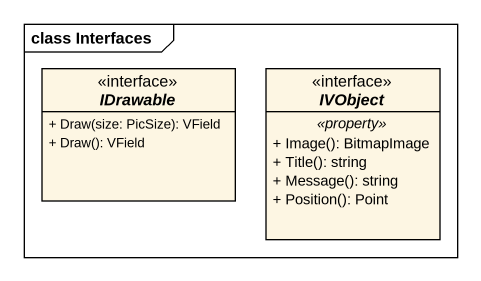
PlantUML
@startuml
mainframe class Interfaces
hide circle
hide empty members
skinparam classAttributeIconSize 0
interface IDrawable {
  + Draw(size: PicSize): VField
  + Draw(): VField
}
interface IVObject {
  .. <<property>> ..
  + Image(): BitmapImage
  + Title(): string
  + Message(): string
  + Position(): Point
}
@enduml
